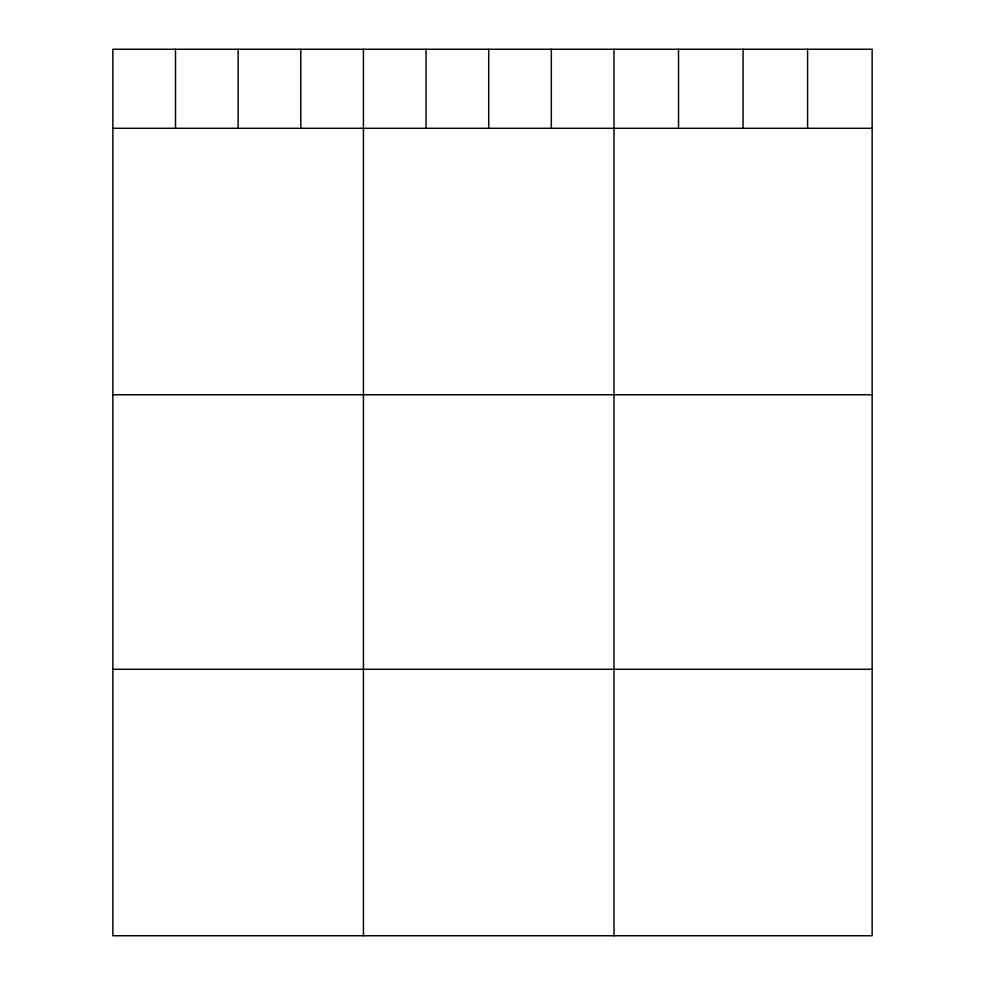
<?xml version="1.0" encoding="UTF-8"?>
<svg xmlns="http://www.w3.org/2000/svg" width="985" height="985" viewBox="0 0 985 985"><rect width="100%" height="100%" fill="white"/><g stroke="black" fill="none" stroke-linecap="round" stroke-linejoin="round"><path stroke-width="1.48" d="M872.144 128.296L872.144 935.75L112.856 935.75L112.856 49.25L872.144 49.25L872.144 128.296L112.856 128.296M112.856 394.751L872.144 394.751M112.856 669.283L872.144 669.283M807.601 49.25L807.601 128.296M743.059 49.25L743.059 128.296M678.53 49.25L678.53 128.296M613.987 49.25L613.987 935.75M551.341 49.25L551.341 128.296M488.708 49.25L488.708 128.296M426.062 49.25L426.062 128.296M363.428 49.25L363.428 935.75M300.782 49.25L300.782 128.296M238.136 49.25L238.136 128.296M175.502 49.25L175.502 128.296"/></g></svg>
